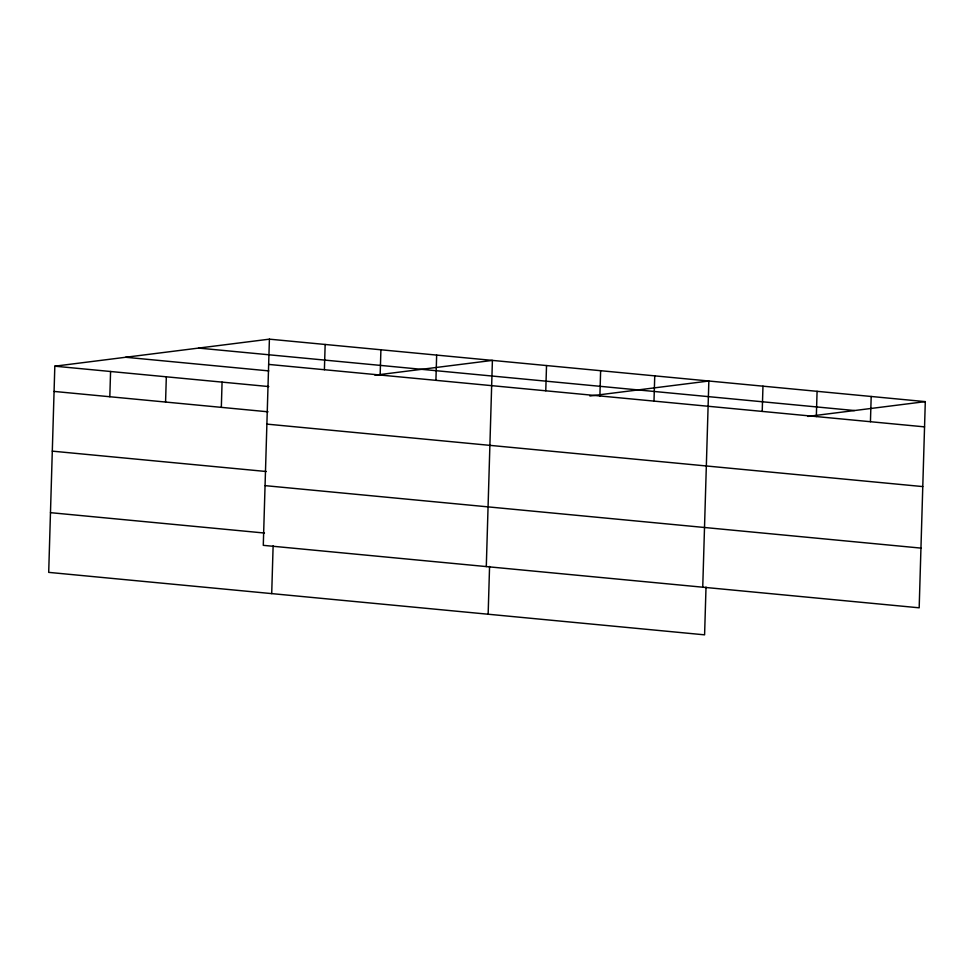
<?xml version="1.0" encoding="UTF-8"?>
<svg xmlns="http://www.w3.org/2000/svg" width="974" height="974" viewBox="0 0 974 974"><rect width="100%" height="100%" fill="white"/><g stroke="black" fill="none" stroke-linecap="round" stroke-linejoin="round"><path stroke-width="1.46" d="M269.408 339.159L263.284 545.343L919.176 607.813L925.3 401.629L269.408 339.159L54.824 366.187L48.7 572.371L704.592 634.841L706.016 587.066M109.819 396.735L110.573 371.496M165.568 402.055L166.323 376.804M221.329 407.363L222.072 382.112M271.709 593.616L273.122 545.842M324.403 369.718L325.158 344.467M380.152 375.027L380.907 349.776M435.914 380.335L436.656 355.084M486.294 566.588L492.406 360.404L374.905 375.197M488.144 614.229L489.569 566.454M545.769 390.793L546.524 365.554M599.887 395.955L600.629 370.704M653.992 401.105L654.747 375.854M702.741 587.2L708.853 381.017L589.891 395.992M762.216 411.405L762.971 386.167M816.334 416.568L817.076 391.317M870.439 421.718L871.194 396.479M807.799 416.422L925.3 401.629M198.586 348.083L854.49 410.541M268.654 364.41L924.545 426.868M125.634 357.263L268.775 370.899M54.824 366.187L268.787 386.568M54.069 391.426L268.033 411.807M266.888 424.116L922.78 486.586M52.304 451.145L266.267 471.513M265.062 485.636L920.954 548.106M50.478 512.665L264.441 533.034"/></g></svg>
